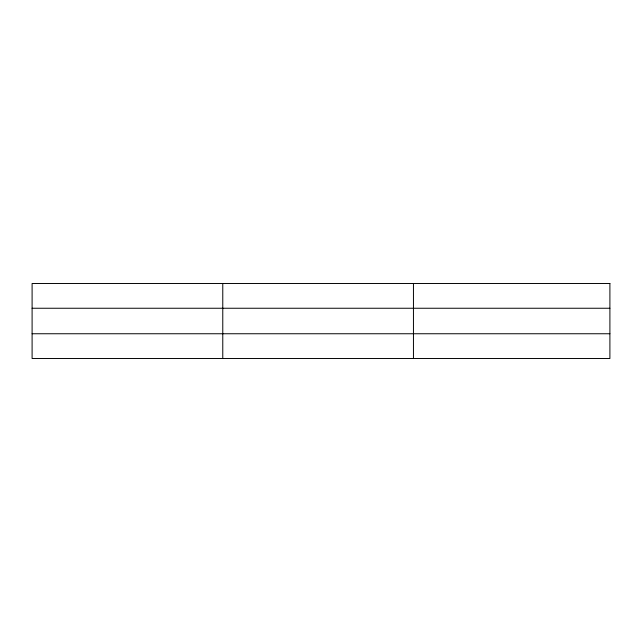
<?xml version="1.0" encoding="UTF-8"?>
<svg xmlns="http://www.w3.org/2000/svg" width="642" height="642" viewBox="0 0 642 642"><rect width="100%" height="100%" fill="white"/><g stroke="black" fill="none" stroke-linecap="round" stroke-linejoin="round"><path stroke-width="0.96" d="M222.774 358.509L222.774 283.491M413.448 358.509L413.448 283.491M32.1 308.248L609.9 308.248M32.1 333.752L609.9 333.752M609.9 283.491L609.9 358.509L32.1 358.509L32.1 283.491L609.9 283.491"/></g></svg>
